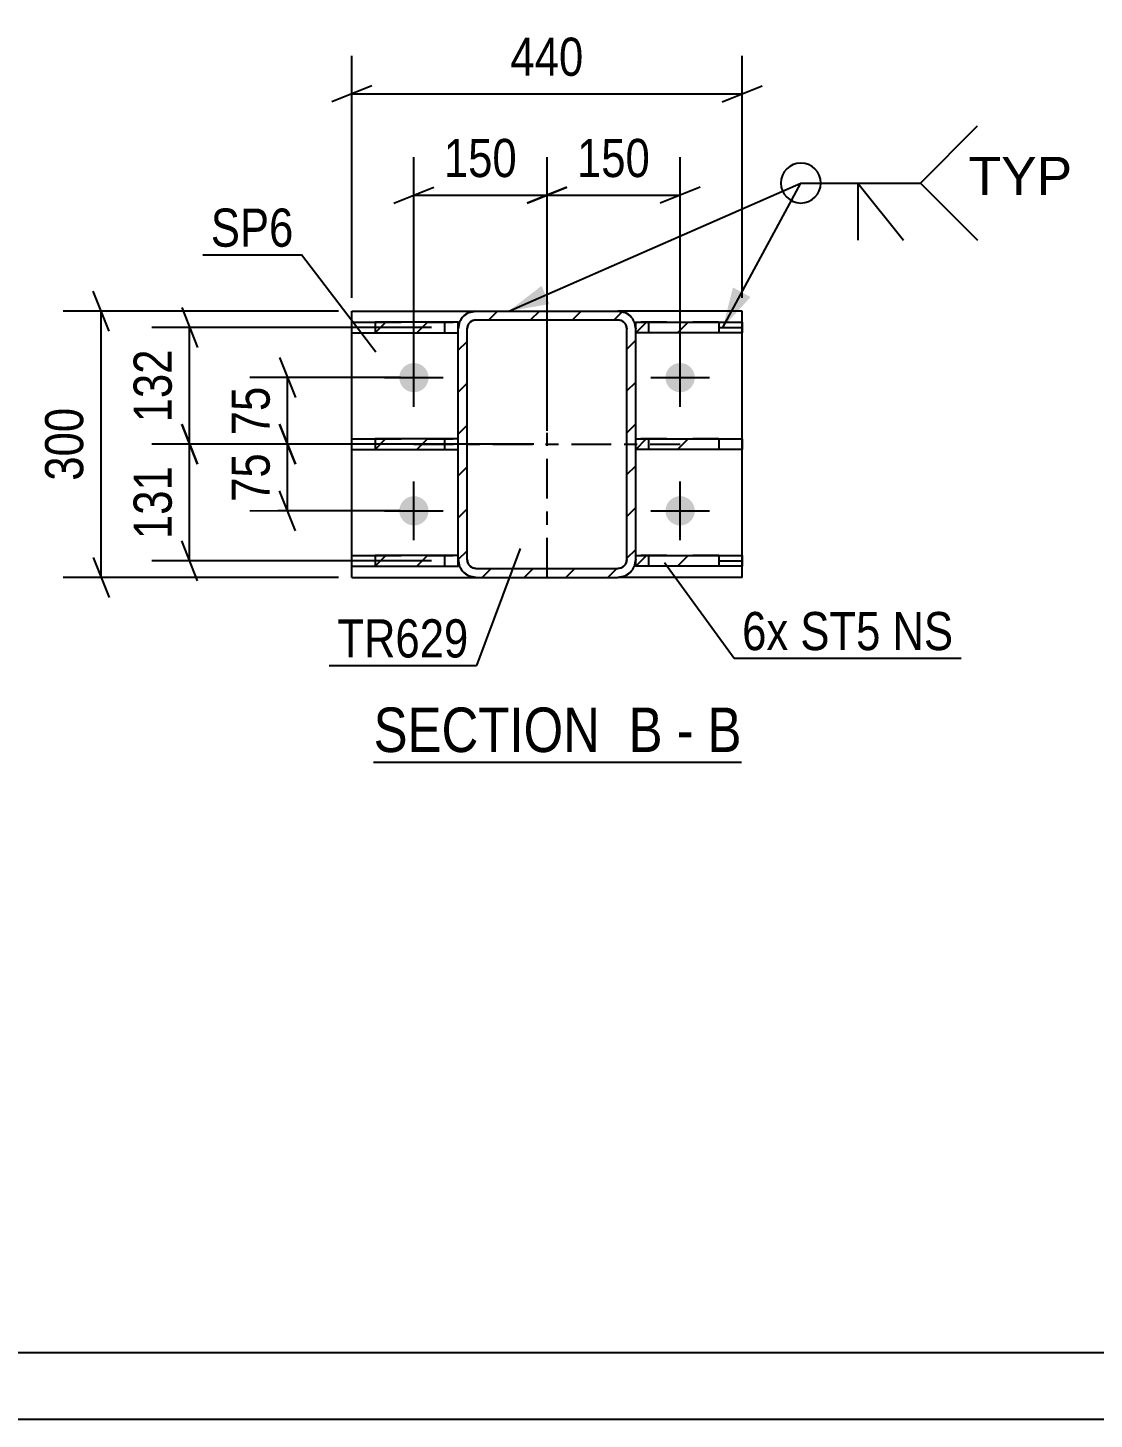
# Model space of a CAD drawing. Header units: millimetres. Extents: x -81 to 760, y -449 to 145.
# Drawn here: x 13.7 to 93.8, y -448.7 to -344.2 of the extents above; entities that cross this region are included whole.
import ezdxf

# ---------------------------------------------------------------- set-up
doc = ezdxf.new("R2010")
doc.units = ezdxf.units.MM
doc.linetypes.add('DXK_LINE_DOT2', pattern=[3.9198, 1.9599, -1.9599])
doc.linetypes.add('DXK_LINE_DOT3', pattern=[5.9187, 2.979, -0.9799, 0.9799, -0.9799])
doc.styles.add('Arial', font='ARIAL.TTF', dxfattribs={"height": 0.2})
doc.styles.add('Arial Narrow', font='ARIALN.TTF', dxfattribs={"height": 0.2})

# ---------------------------------------------------------------- blocks, each defined once
blk = doc.blocks.new('Unknown-122571161-18 - 5205')
at = {"color": 6, "linetype": 'Continuous'}
blk.add_line((39.64, -399.32), (67.29, -399.32), dxfattribs=at)
at = {"color": 0, "linetype": 'Continuous'}
for points in [[(57.75, -398.57), (57.75, -395.07), (39.64, -395.07), (39.64, -398.57)], [(61.36, -398.57), (61.36, -395.07), (58.8, -395.07), (58.8, -398.57)], [(63.68, -398.57), (63.68, -395.07), (62.41, -395.07), (62.41, -398.57)], [(67.29, -398.57), (67.29, -395.07), (64.73, -395.07), (64.73, -398.57)]]:
    blk.add_wipeout(points, dxfattribs=at)
at = {"color": 7, "linetype": 'Continuous', "style": 'Arial Narrow'}
for s, p in [('SECTION ', (39.64, -398.57)), ('B', (58.8, -398.57)), ('B', (64.73, -398.57)), ('-', (62.41, -398.57))]:
    blk.add_text(s, height=3.34, dxfattribs=at).set_placement(p)
blk = doc.blocks.new('Unknown-122571161-1134')
at = {"color": 5, "linetype": 'Continuous'}
for p, q in [((-76.05, -443.66), (754.95, -443.66)), ((-81.05, -448.66), (759.95, -448.66))]:
    blk.add_line(p, q, dxfattribs=at)
blk = doc.blocks.new('Part-122571161-5278 - 5205')
at = {"linetype": 'Continuous'}
h = blk.add_hatch(dxfattribs=at)
h.set_pattern_fill('', scale=0.7, style=0, pattern_type=0)
h.set_pattern_definition([(45, (59.3334, -375.8572), (-1.57154, 1.57154), [])])
h.paths.add_polyline_path([(59.33, -375.06), (59.33, -375.86), (65.59, -375.86), (65.59, -375.06)])
at = {"color": 7, "linetype": 'DXK_LINE_DOT2'}
for p, q in [((59.33, -375.86), (59.33, -375.06)), ((65.59, -375.06), (59.33, -375.06)), ((65.59, -375.86), (59.33, -375.86)), ((60.33, -375.86), (60.33, -375.06))]:
    blk.add_line(p, q, dxfattribs=at)
at = {"color": 2, "linetype": 'Continuous'}
for p, q in [((59.33, -375.86), (59.33, -375.06)), ((59.33, -375.06), (65.59, -375.06)), ((65.59, -375.86), (59.33, -375.86)), ((65.59, -375.06), (67.33, -375.06)), ((65.59, -375.06), (65.59, -375.86)), ((67.33, -375.86), (65.59, -375.86)), ((67.33, -375.06), (67.33, -375.86))]:
    blk.add_line(p, q, dxfattribs=at)
blk = doc.blocks.new('Part-122571161-5262 - 5205')
at = {"linetype": 'Continuous'}
h = blk.add_hatch(dxfattribs=at)
h.set_pattern_fill('', scale=0.7, style=0, pattern_type=0)
h.set_pattern_definition([(45, (39.7478, -367.0905), (-1.57154, 1.57154), [])])
h.paths.add_polyline_path([(39.75, -366.29), (39.75, -367.09), (46, -367.09), (46, -366.29)])
at = {"color": 2, "linetype": 'Continuous'}
for p, q in [((38, -366.29), (39.75, -366.29)), ((38, -367.09), (38, -366.29)), ((46, -366.29), (39.75, -366.29)), ((39.75, -366.29), (39.75, -367.09)), ((46, -367.09), (46, -366.29)), ((38, -367.09), (39.75, -367.09)), ((39.75, -367.09), (46, -367.09))]:
    blk.add_line(p, q, dxfattribs=at)
at = {"color": 7, "linetype": 'DXK_LINE_DOT2'}
for p, q in [((39.75, -366.29), (46, -366.29)), ((45, -367.09), (45, -366.29)), ((46, -367.09), (46, -366.29)), ((39.75, -367.09), (46, -367.09))]:
    blk.add_line(p, q, dxfattribs=at)
at = {"color": 7, "linetype": 'DXK_LINE_DOT3'}
for p, q in [((39.75, -366.69), (38, -366.69)), ((46, -366.69), (46, -366.69))]:
    blk.add_line(p, q, dxfattribs=at)
blk = doc.blocks.new('Part-122571161-5288 - 5205')
at = {"linetype": 'Continuous'}
h = blk.add_hatch(dxfattribs=at)
h.set_pattern_fill('', scale=0.7, style=0, pattern_type=0)
h.set_pattern_definition([(45, (59.3334, -384.6238), (-1.57154, 1.57154), [])])
h.paths.add_polyline_path([(59.33, -383.82), (59.33, -384.62), (65.59, -384.62), (65.59, -383.82)])
at = {"color": 7, "linetype": 'DXK_LINE_DOT2'}
for p, q in [((59.33, -384.62), (59.33, -383.82)), ((65.59, -383.82), (59.33, -383.82)), ((60.33, -384.62), (60.33, -383.82)), ((65.59, -384.62), (59.33, -384.62))]:
    blk.add_line(p, q, dxfattribs=at)
at = {"color": 2, "linetype": 'Continuous'}
for p, q in [((59.33, -384.62), (59.33, -383.82)), ((59.33, -383.82), (65.59, -383.82)), ((65.59, -383.82), (67.33, -383.82)), ((65.59, -383.82), (65.59, -384.62)), ((67.33, -383.82), (67.33, -384.62)), ((65.59, -384.62), (59.33, -384.62)), ((67.33, -384.62), (65.59, -384.62))]:
    blk.add_line(p, q, dxfattribs=at)
at = {"color": 7, "linetype": 'DXK_LINE_DOT3'}
for p, q in [((59.33, -384.22), (59.33, -384.22)), ((65.59, -384.22), (67.33, -384.22))]:
    blk.add_line(p, q, dxfattribs=at)
blk = doc.blocks.new('Bolt-122571161-5226 - 5205')
at = {"linetype": 'Continuous'}
for points in [[(41.57, -370.46, -1), (43.77, -370.46, -1)], [(61.57, -370.46, -1), (63.77, -370.46, -1)], [(41.57, -380.46, -1), (43.77, -380.46, -1)], [(61.57, -380.46, -1), (63.77, -380.46, -1)]]:
    blk.add_hatch(color=1, dxfattribs=at).paths.add_polyline_path(points)
at = {"color": 1, "linetype": 'Continuous'}
for p, q in [((42.67, -372.66), (42.67, -368.26)), ((62.67, -372.66), (62.67, -368.26)), ((40.47, -370.46), (44.87, -370.46)), ((60.47, -370.46), (64.87, -370.46)), ((42.67, -382.66), (42.67, -378.26)), ((62.67, -382.66), (62.67, -378.26)), ((40.47, -380.46), (44.87, -380.46)), ((60.47, -380.46), (64.87, -380.46))]:
    blk.add_line(p, q, dxfattribs=at)
blk = doc.blocks.new('Part-122571161-5257 - 5205')
at = {"linetype": 'Continuous'}
h = blk.add_hatch(dxfattribs=at)
h.set_pattern_fill('', scale=0.7, style=0, pattern_type=0)
h.set_pattern_definition([(45, (39.7478, -375.8572), (-1.57154, 1.57154), [])])
h.paths.add_polyline_path([(39.75, -375.06), (39.75, -375.86), (46, -375.86), (46, -375.06)])
at = {"color": 2, "linetype": 'Continuous'}
for p, q in [((38, -375.06), (39.75, -375.06)), ((38, -375.86), (38, -375.06)), ((38, -375.86), (39.75, -375.86)), ((46, -375.06), (39.75, -375.06)), ((39.75, -375.06), (39.75, -375.86)), ((39.75, -375.86), (46, -375.86)), ((46, -375.86), (46, -375.06))]:
    blk.add_line(p, q, dxfattribs=at)
at = {"color": 7, "linetype": 'DXK_LINE_DOT2'}
for p, q in [((39.75, -375.06), (46, -375.06)), ((39.75, -375.86), (46, -375.86)), ((45, -375.86), (45, -375.06)), ((46, -375.86), (46, -375.06))]:
    blk.add_line(p, q, dxfattribs=at)
blk = doc.blocks.new('Part-122571161-5283 - 5205')
at = {"linetype": 'Continuous'}
h = blk.add_hatch(dxfattribs=at)
h.set_pattern_fill('', scale=0.7, style=0, pattern_type=0)
h.set_pattern_definition([(45, (59.3334, -367.0905), (-1.57154, 1.57154), [])])
h.paths.add_polyline_path([(59.33, -366.29), (59.33, -367.09), (65.59, -367.09), (65.59, -366.29)])
at = {"color": 7, "linetype": 'DXK_LINE_DOT2'}
for p, q in [((59.33, -367.09), (59.33, -366.29)), ((65.59, -366.29), (59.33, -366.29)), ((60.33, -367.09), (60.33, -366.29)), ((65.59, -367.09), (59.33, -367.09))]:
    blk.add_line(p, q, dxfattribs=at)
at = {"color": 2, "linetype": 'Continuous'}
for p, q in [((59.33, -367.09), (59.33, -366.29)), ((59.33, -366.29), (65.59, -366.29)), ((65.59, -366.29), (67.33, -366.29)), ((65.59, -366.29), (65.59, -367.09)), ((67.33, -366.29), (67.33, -367.09)), ((65.59, -367.09), (59.33, -367.09)), ((67.33, -367.09), (65.59, -367.09))]:
    blk.add_line(p, q, dxfattribs=at)
at = {"color": 7, "linetype": 'DXK_LINE_DOT3'}
for p, q in [((59.33, -366.69), (59.33, -366.69)), ((65.59, -366.69), (67.33, -366.69))]:
    blk.add_line(p, q, dxfattribs=at)
blk = doc.blocks.new('Part-122571161-5271 - 5205')
at = {"linetype": 'Continuous'}
h = blk.add_hatch(dxfattribs=at)
h.set_pattern_fill('', scale=0.7, style=0, pattern_type=0)
h.set_pattern_definition([(45, (46, -384.124), (-1.57154, 1.57154), [])])
h.paths.add_polyline_path([(46, -366.79), (46, -384.12), (46.1, -384.63), (46.39, -385.07), (46.82, -385.36), (47.33, -385.46), (58, -385.46), (58.51, -385.36), (58.94, -385.07), (59.23, -384.63), (59.33, -384.12), (59.33, -366.79), (59.23, -366.28), (58.94, -365.85), (58.51, -365.56), (58, -365.46), (47.33, -365.46), (46.82, -365.56), (46.39, -365.85), (46.1, -366.28)])
h.paths.add_polyline_path([(46.86, -366.32), (47.08, -366.17), (47.33, -366.12), (58, -366.12), (58.26, -366.17), (58.47, -366.32), (58.62, -366.54), (58.67, -366.79), (58.67, -384.12), (58.62, -384.38), (58.47, -384.6), (58.26, -384.74), (58, -384.79), (47.33, -384.79), (47.08, -384.74), (46.86, -384.6), (46.72, -384.38), (46.67, -384.12), (46.67, -366.79), (46.72, -366.54)])
at = {"color": 7, "linetype": 'DXK_LINE_DOT2'}
for p, q in [((46.82, -365.56), (47.33, -365.46)), ((47.33, -365.46), (58, -365.46)), ((58, -365.46), (58.51, -365.56)), ((46, -366.79), (46.1, -366.28)), ((46.72, -366.54), (46.67, -366.79)), ((47.33, -366.12), (47.08, -366.17)), ((47.33, -366.12), (58, -366.12)), ((58.26, -366.17), (58, -366.12)), ((58.67, -366.79), (58.62, -366.54)), ((59.23, -366.28), (59.33, -366.79)), ((46, -384.12), (46, -366.79)), ((46.67, -384.12), (46.67, -366.79)), ((58.67, -384.12), (58.67, -366.79)), ((59.33, -384.12), (59.33, -366.79)), ((46.1, -384.63), (46, -384.12)), ((46.67, -384.12), (46.72, -384.38)), ((58.62, -384.38), (58.67, -384.12)), ((59.33, -384.12), (59.23, -384.63)), ((47.33, -385.46), (46.82, -385.36)), ((47.08, -384.74), (47.33, -384.79)), ((47.33, -384.79), (58, -384.79)), ((47.33, -385.46), (58, -385.46)), ((58, -384.79), (58.26, -384.74)), ((58.51, -385.36), (58, -385.46))]:
    blk.add_line(p, q, dxfattribs=at)
at = {"color": 2, "linetype": 'Continuous'}
for p, q in [((47.33, -365.46), (46.82, -365.56)), ((47.33, -365.46), (58, -365.46)), ((58.51, -365.56), (58, -365.46)), ((46.1, -366.28), (46, -366.79)), ((46.67, -366.79), (46.72, -366.54)), ((47.08, -366.17), (47.33, -366.12)), ((47.33, -366.12), (58, -366.12)), ((58, -366.12), (58.26, -366.17)), ((58.62, -366.54), (58.67, -366.79)), ((59.33, -366.79), (59.23, -366.28)), ((46, -384.12), (46, -366.79)), ((46.67, -384.12), (46.67, -366.79)), ((58.67, -384.12), (58.67, -366.79)), ((59.33, -384.12), (59.33, -366.79)), ((46, -384.12), (46.1, -384.63)), ((46.72, -384.38), (46.67, -384.12)), ((58.67, -384.12), (58.62, -384.38)), ((59.23, -384.63), (59.33, -384.12)), ((46.82, -385.36), (47.33, -385.46)), ((47.33, -384.79), (47.08, -384.74)), ((47.33, -384.79), (58, -384.79)), ((47.33, -385.46), (58, -385.46)), ((58.26, -384.74), (58, -384.79)), ((58, -385.46), (58.51, -385.36))]:
    blk.add_line(p, q, dxfattribs=at)
at = {"color": 7, "linetype": 'DXK_LINE_DOT3'}
for p, q in [((52.67, -385.46), (52.67, -365.46)), ((42.67, -375.46), (62.67, -375.46))]:
    blk.add_line(p, q, dxfattribs=at)
at = {"color": 7, "linetype": 'DXK_LINE_DOT2'}
for centre, radius, start, end in [((47.33, -366.79), 1.33, 112.5, 157.5), ((58, -366.79), 1.33, 22.5, 67.5), ((47.33, -366.79), 0.667, 112.5, 157.5), ((58, -366.79), 0.667, 22.5, 67.5), ((47.33, -384.12), 0.667, 202.5, 247.5), ((58, -384.12), 0.667, 292.5, 337.5), ((47.33, -384.12), 1.33, 202.5, 247.5), ((58, -384.12), 1.33, 292.5, 337.5)]:
    blk.add_arc(centre, radius, start, end, dxfattribs=at)
at = {"color": 2, "linetype": 'Continuous'}
for centre, radius, start, end in [((47.33, -366.79), 1.33, 112.5, 157.5), ((58, -366.79), 1.33, 22.5, 67.5), ((47.33, -366.79), 0.667, 112.5, 157.5), ((58, -366.79), 0.667, 22.5, 67.5), ((47.33, -384.12), 0.667, 202.5, 247.5), ((58, -384.12), 0.667, 292.5, 337.5), ((47.33, -384.12), 1.33, 202.5, 247.5), ((58, -384.12), 1.33, 292.5, 337.5)]:
    blk.add_arc(centre, radius, start, end, dxfattribs=at)
blk = doc.blocks.new('Part-122571161-5301 - 5205')
at = {"linetype": 'Continuous'}
h = blk.add_hatch(dxfattribs=at)
h.set_pattern_fill('', scale=0.7, style=0, pattern_type=0)
h.set_pattern_definition([(45, (39.7478, -384.6238), (-1.57154, 1.57154), [])])
h.paths.add_polyline_path([(39.75, -383.82), (39.75, -384.62), (46, -384.62), (46, -383.82)])
at = {"color": 2, "linetype": 'Continuous'}
for p, q in [((38, -383.82), (39.75, -383.82)), ((38, -384.62), (38, -383.82)), ((46, -383.82), (39.75, -383.82)), ((39.75, -383.82), (39.75, -384.62)), ((46, -384.62), (46, -383.82)), ((38, -384.62), (39.75, -384.62)), ((39.75, -384.62), (46, -384.62))]:
    blk.add_line(p, q, dxfattribs=at)
at = {"color": 7, "linetype": 'DXK_LINE_DOT3'}
for p, q in [((39.75, -384.22), (38, -384.22)), ((46, -384.22), (46, -384.22))]:
    blk.add_line(p, q, dxfattribs=at)
at = {"color": 7, "linetype": 'DXK_LINE_DOT2'}
for p, q in [((39.75, -383.82), (46, -383.82)), ((45, -384.62), (45, -383.82)), ((46, -384.62), (46, -383.82)), ((39.75, -384.62), (46, -384.62))]:
    blk.add_line(p, q, dxfattribs=at)
blk = doc.blocks.new('Part-122571161-5311 - 5205')
at = {"color": 2, "linetype": 'Continuous'}
for p, q in [((38, -385.46), (38, -365.46)), ((38, -365.46), (47.33, -365.46)), ((67.33, -365.46), (58, -365.46)), ((67.33, -385.46), (67.33, -365.46)), ((38, -385.46), (47.33, -385.46)), ((67.33, -385.46), (58, -385.46))]:
    blk.add_line(p, q, dxfattribs=at)
at = {"color": 7, "linetype": 'DXK_LINE_DOT2'}
for p, q in [((47.33, -365.46), (58, -365.46)), ((47.33, -385.46), (58, -385.46))]:
    blk.add_line(p, q, dxfattribs=at)
blk = doc.blocks.new('StraightDimension-122571161-5431 - 5205')
at = {"color": 7, "linetype": 'Continuous'}
for p, q in [((32.58, -368.96), (33.78, -371.96)), ((41.67, -370.46), (30.33, -370.46)), ((33.18, -375.46), (33.18, -370.46)), ((33.78, -376.96), (32.58, -373.96)), ((51.67, -375.46), (30.33, -375.46))]:
    blk.add_line(p, q, dxfattribs=at)
at = {"color": 0}
blk.add_wipeout([(32.43, -370.53), (28.23, -370.53), (28.23, -375.39), (32.43, -375.39)], dxfattribs=at)
at = {"color": 3, "style": 'Arial Narrow'}
blk.add_text('75', height=2.863, rotation=90.0002, dxfattribs=at).set_placement((31.83, -374.79))
blk = doc.blocks.new('StraightDimension-122571161-5460 - 5205')
at = {"color": 7, "linetype": 'Continuous'}
for p, q in [((38, -364.46), (38, -346.3)), ((67.33, -364.46), (67.33, -346.3)), ((39.5, -348.55), (36.5, -349.75)), ((65.83, -349.75), (68.83, -348.55)), ((38, -349.15), (67.33, -349.15))]:
    blk.add_line(p, q, dxfattribs=at)
at = {"color": 0}
blk.add_wipeout([(56.01, -348.4), (56.01, -344.2), (49.32, -344.2), (49.32, -348.4)], dxfattribs=at)
at = {"color": 3, "style": 'Arial Narrow'}
blk.add_text('440', height=2.863, dxfattribs=at).set_placement((49.92, -347.8))
blk = doc.blocks.new('StraightDimension-122571161-5400 - 5205')
at = {"color": 7, "linetype": 'Continuous'}
for p, q in [((25.22, -365.19), (26.42, -368.19)), ((44, -366.69), (22.97, -366.69)), ((25.82, -375.46), (25.82, -366.69)), ((26.42, -376.96), (25.22, -373.96)), ((51.67, -375.46), (22.97, -375.46))]:
    blk.add_line(p, q, dxfattribs=at)
at = {"color": 0}
blk.add_wipeout([(25.07, -367.73), (20.87, -367.73), (20.87, -374.42), (25.07, -374.42)], dxfattribs=at)
at = {"color": 3, "style": 'Arial Narrow'}
blk.add_text('132', height=2.863, rotation=90.0002, dxfattribs=at).set_placement((24.47, -373.82))
blk = doc.blocks.new('StraightDimension-122571161-5351 - 5205')
at = {"color": 7, "linetype": 'Continuous'}
for p, q in [((52.67, -374.46), (52.67, -353.9)), ((62.67, -369.46), (62.67, -353.9)), ((51.17, -357.35), (54.17, -356.15)), ((64.17, -356.15), (61.17, -357.35)), ((52.67, -356.75), (62.67, -356.75))]:
    blk.add_line(p, q, dxfattribs=at)
at = {"color": 0}
blk.add_wipeout([(61.01, -356), (61.01, -351.8), (54.32, -351.8), (54.32, -356)], dxfattribs=at)
at = {"color": 3, "style": 'Arial Narrow'}
blk.add_text('150', height=2.863, dxfattribs=at).set_placement((54.92, -355.4))
blk = doc.blocks.new('StraightDimension-122571161-5368 - 5205')
at = {"color": 7, "linetype": 'Continuous'}
for p, q in [((42.67, -369.46), (42.67, -353.9)), ((52.67, -374.46), (52.67, -353.9)), ((41.17, -357.35), (44.17, -356.15)), ((54.17, -356.15), (51.17, -357.35)), ((42.67, -356.75), (52.67, -356.75))]:
    blk.add_line(p, q, dxfattribs=at)
at = {"color": 0}
blk.add_wipeout([(51.01, -356), (51.01, -351.8), (44.32, -351.8), (44.32, -356)], dxfattribs=at)
at = {"color": 3, "style": 'Arial Narrow'}
blk.add_text('150', height=2.863, dxfattribs=at).set_placement((44.92, -355.4))
blk = doc.blocks.new('StraightDimension-122571161-5386 - 5205')
at = {"color": 7, "linetype": 'Continuous'}
for p, q in [((25.22, -373.96), (26.42, -376.96)), ((51.67, -375.46), (22.97, -375.46)), ((25.82, -384.22), (25.82, -375.46)), ((26.42, -385.72), (25.22, -382.72)), ((44, -384.22), (22.97, -384.22))]:
    blk.add_line(p, q, dxfattribs=at)
at = {"color": 0}
blk.add_wipeout([(25.07, -376.5), (20.87, -376.5), (20.87, -383.18), (25.07, -383.18)], dxfattribs=at)
at = {"color": 3, "style": 'Arial Narrow'}
blk.add_text('131', height=2.863, rotation=90.0002, dxfattribs=at).set_placement((24.47, -382.58))
blk = doc.blocks.new('StraightDimension-122571161-5414 - 5205')
at = {"color": 7, "linetype": 'Continuous'}
for p, q in [((32.58, -373.96), (33.78, -376.96)), ((51.67, -375.46), (30.33, -375.46)), ((33.18, -380.46), (33.18, -375.46)), ((33.78, -381.96), (32.58, -378.96)), ((41.67, -380.46), (30.33, -380.46))]:
    blk.add_line(p, q, dxfattribs=at)
at = {"color": 0}
blk.add_wipeout([(32.43, -375.53), (28.23, -375.53), (28.23, -380.39), (32.43, -380.39)], dxfattribs=at)
at = {"color": 3, "style": 'Arial Narrow'}
blk.add_text('75', height=2.863, rotation=90.0002, dxfattribs=at).set_placement((31.83, -379.79))
blk = doc.blocks.new('StraightDimension-122571161-5449 - 5205')
at = {"color": 7, "linetype": 'Continuous'}
for p, q in [((19.77, -366.96), (18.57, -363.96)), ((37, -365.46), (16.32, -365.46)), ((19.17, -385.46), (19.17, -365.46)), ((18.57, -383.96), (19.77, -386.96)), ((37, -385.46), (16.32, -385.46))]:
    blk.add_line(p, q, dxfattribs=at)
at = {"color": 0}
blk.add_wipeout([(18.42, -372.12), (14.22, -372.12), (14.22, -378.8), (18.42, -378.8)], dxfattribs=at)
at = {"color": 3, "style": 'Arial Narrow'}
blk.add_text('300', height=2.863, rotation=90.0002, dxfattribs=at).set_placement((17.82, -378.2))
blk = doc.blocks.new('Mark-122571161-5267 - 5205')
at = {"color": 30, "linetype": 'Continuous'}
for p in [(50.65, -383.28), (36.31, -392.07)]:
    blk.add_line(p, (47.37, -392.07), dxfattribs=at)
at = {"color": 0}
blk.add_wipeout([(46.77, -391.47), (46.77, -388.47), (36.91, -388.47), (36.91, -391.47)], dxfattribs=at)
blk.add_wipeout([(46.77, -391.47), (46.77, -388.47), (36.91, -388.47), (36.91, -391.47)], dxfattribs=at)
at = {"color": 3, "style": 'Arial Narrow'}
blk.add_text('TR629', height=2.863, dxfattribs=at).set_placement((36.91, -391.47))
blk = doc.blocks.new('Mark-122571161-5307 - 5205')
at = {"color": 30, "linetype": 'Continuous'}
for p in [(26.81, -361.23), (39.81, -368.54)]:
    blk.add_line(p, (34.22, -361.23), dxfattribs=at)
at = {"color": 0}
blk.add_wipeout([(33.62, -360.63), (33.62, -357.63), (27.41, -357.63), (27.41, -360.63)], dxfattribs=at)
blk.add_wipeout([(33.62, -360.63), (33.62, -357.63), (27.41, -357.63), (27.41, -360.63)], dxfattribs=at)
at = {"color": 3, "style": 'Arial Narrow'}
blk.add_text('SP6', height=2.863, dxfattribs=at).set_placement((27.41, -360.63))
blk = doc.blocks.new('WeldMark-122571161-5470 - 5205')
at = {"linetype": 'Continuous'}
for points in [[(52.86, -364.94), (49.81, -365.46), (52.26, -363.57)], [(67.96, -364.41), (65.88, -366.69), (66.64, -363.69)]]:
    blk.add_hatch(color=30, dxfattribs=at).paths.add_polyline_path(points)
at = {"color": 30, "linetype": 'Continuous'}
for p, q in [((49.81, -365.46), (71.74, -355.85)), ((65.88, -366.69), (71.74, -355.85)), ((71.74, -355.85), (80.74, -355.85))]:
    blk.add_line(p, q, dxfattribs=at)
at = {"color": 3, "linetype": 'Continuous'}
for q in [(79.45, -360.14), (76.02, -360.14)]:
    blk.add_line((76.02, -355.85), q, dxfattribs=at)
for start, end in [(90, 270), (270, 90)]:
    blk.add_arc((71.74, -355.85), 1.5, start, end, dxfattribs=at)
at = {"color": 0, "linetype": 'Continuous'}
blk.add_wipeout([(92.11, -356.75), (92.11, -353.75), (84.34, -353.75), (84.34, -356.75)], dxfattribs=at)
blk.add_wipeout([(92.11, -356.75), (92.11, -353.75), (84.34, -353.75), (84.34, -356.75)], dxfattribs=at)
at = {"color": 3, "linetype": 'Continuous'}
for q in [(85.02, -351.56), (85.02, -360.14)]:
    blk.add_line((80.74, -355.85), q, dxfattribs=at)
at = {"color": 3, "linetype": 'Continuous', "style": 'Arial'}
blk.add_text('TYP', height=2.865, dxfattribs=at).set_placement((84.34, -356.75))
blk = doc.blocks.new('MarkSet-122571161-5528 - 5205')
at = {"color": 30, "linetype": 'Continuous'}
for p, q in [((61.5, -384.34), (66.73, -391.52)), ((66.73, -391.52), (83.79, -391.52))]:
    blk.add_line(p, q, dxfattribs=at)
at = {"color": 0}
for points in [[(70.8, -390.92), (70.8, -387.92), (67.33, -387.92), (67.33, -390.92)], [(77.72, -390.92), (77.72, -387.92), (71.7, -387.92), (71.7, -390.92)], [(83.19, -390.92), (83.19, -387.92), (78.62, -387.92), (78.62, -390.92)]]:
    blk.add_wipeout(points, dxfattribs=at)
for points in [[(70.8, -390.92), (70.8, -387.92), (67.33, -387.92), (67.33, -390.92)], [(77.72, -390.92), (77.72, -387.92), (71.7, -387.92), (71.7, -390.92)], [(83.19, -390.92), (83.19, -387.92), (78.62, -387.92), (78.62, -390.92)]]:
    blk.add_wipeout(points, dxfattribs=at)
at = {"color": 3, "style": 'Arial Narrow'}
for s, p in [('6x', (67.33, -390.92)), ('ST5', (71.7, -390.92)), ('NS', (78.62, -390.92))]:
    blk.add_text(s, height=2.863, dxfattribs=at).set_placement(p)

msp = doc.modelspace()

# ---------------------------------------------------------------- block references
for name in ['Part-122571161-5311 - 5205', 'Part-122571161-5271 - 5205', 'Part-122571161-5262 - 5205', 'Part-122571161-5283 - 5205', 'Bolt-122571161-5226 - 5205', 'Part-122571161-5257 - 5205', 'Part-122571161-5278 - 5205', 'Part-122571161-5301 - 5205', 'Part-122571161-5288 - 5205', 'Unknown-122571161-18 - 5205']:
    msp.add_blockref(name, (0, 0))

# ---------------------------------------------------------------- next in the draw order: block references
msp.add_blockref('Unknown-122571161-1134', (0, 0))

# ---------------------------------------------------------------- next in the draw order: block references
for name in ['StraightDimension-122571161-5460 - 5205', 'StraightDimension-122571161-5431 - 5205', 'MarkSet-122571161-5528 - 5205']:
    msp.add_blockref(name, (0, 0))

# ---------------------------------------------------------------- next in the draw order: block references
msp.add_blockref('StraightDimension-122571161-5400 - 5205', (0, 0))

# ---------------------------------------------------------------- next in the draw order: block references
msp.add_blockref('StraightDimension-122571161-5351 - 5205', (0, 0))

# ---------------------------------------------------------------- next in the draw order: block references
msp.add_blockref('StraightDimension-122571161-5368 - 5205', (0, 0))

# ---------------------------------------------------------------- next in the draw order: block references
for name in ['WeldMark-122571161-5470 - 5205', 'StraightDimension-122571161-5386 - 5205']:
    msp.add_blockref(name, (0, 0))

# ---------------------------------------------------------------- next in the draw order: block references
msp.add_blockref('StraightDimension-122571161-5414 - 5205', (0, 0))

# ---------------------------------------------------------------- next in the draw order: block references
msp.add_blockref('StraightDimension-122571161-5449 - 5205', (0, 0))

# ---------------------------------------------------------------- next in the draw order: block references
for name in ['Mark-122571161-5307 - 5205', 'Mark-122571161-5267 - 5205']:
    msp.add_blockref(name, (0, 0))

doc.saveas('drawing.dxf')
